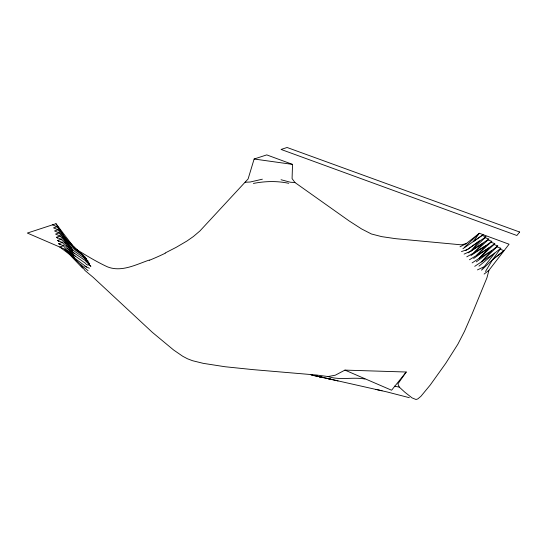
<?xml version="1.0" encoding="UTF-8"?>
<svg xmlns="http://www.w3.org/2000/svg" width="547" height="547" viewBox="0 0 547 547"><rect width="100%" height="100%" fill="white"/><g stroke="black" fill="none" stroke-linecap="round" stroke-linejoin="round"><path stroke-width="0.82" d="M165.215 252.967L176.223 247.312L186.971 241.001L193.385 236.53L199.874 231.012L248.106 178.944L254.129 159.013L266.751 154.89L292.529 164.394L292.077 178.575L294.963 182.534L349.177 220.961L361.635 228.967L371.42 233.986L381.751 236.646L395.754 238.69L461.285 244.83L466.215 243.627L479.336 233.261L509.072 244.222L488.915 270.314L484.109 274.074M488.915 270.314L486.946 277.787L472.341 313.328L464.492 331.345L457.846 344.234L445.737 363.331L430.257 384.992L420.91 396.308L417.805 398.907L416.014 399.508L412.062 397.895L404.691 392.083L399.276 387.098L397.915 383.864L406.236 372.015L344.952 370.107L335.325 375.187L328.097 376.548L316.474 375.023L252.987 369.622L225.07 366.743L203.265 363.352L192.647 360.74L187.539 358.805L182.684 356.241L173.597 349.984L152.36 332.35L93.222 277.377L85.011 270.519L80.607 264.474L64.45 249.063L27.35 233.056L55.972 223.709L72.744 245.692M485.469 271.49L492.697 259.517L500.833 248.27L497.011 246.854L481.374 261.904L474.734 266.348M500.833 248.27L494.803 253.063L481.531 270.184L492.697 259.517L503.91 250.629L500.067 249.206M406.236 372.015L391.577 390.223L344.952 370.107M497.011 246.854L497.791 245.938L493.989 244.53L479.097 258.382L472.116 262.895M493.989 244.53L494.775 243.627L491.001 242.232L476.546 255.422L469.456 259.763M491.001 242.232L491.794 241.343L488.04 239.955L473.805 252.905L466.776 256.844M488.04 239.955L488.84 239.08L485.107 237.699L470.967 251.039L464.109 254.095M485.107 237.699L485.921 236.837L482.208 235.47L462.919 248.728M482.208 235.47L483.022 234.622L473.176 241.733L479.336 233.261L464.266 247.456M478.981 266.143L494.803 253.063L481.374 261.904L491.691 250.56L497.791 245.938M492.697 259.517L503.151 251.579M494.775 243.627L473.62 258.505M476.321 261.856L491.691 250.56L479.097 258.382L488.895 247.962L476.546 255.422L486.009 245.562L491.794 241.343M488.84 239.08L468.191 252.878M465.572 250.649L485.921 236.837M470.919 255.558L486.009 245.562L473.805 252.905L482.987 243.258L470.967 251.039L479.466 240.81L467.788 249.411L461.456 251.579M460.013 246.806L466.215 243.627M477.435 269.903L483.61 266.963M149.256 260.051C136.066 264.557 121.448 272.474 107.431 266.833C96.06 261.582 85.38 254.95 74.734 248.365M82.556 268.139L64.45 249.063L73.346 256.987L63.336 245.733L59.76 247.039L86.624 267.093M59.972 244.741L58.679 243.723L62.242 242.444L75.377 256.57M58.837 241.542L57.62 240.461L61.155 239.21L74.077 253.316M57.75 238.321L56.573 237.248L60.088 236.017L72.772 250.54M71.691 248.317L59.042 232.878L55.541 234.075L60.088 236.017M68.108 243.353L58.003 229.774L54.522 230.95L59.042 232.878M66.597 239.716L56.984 226.718L53.517 227.867L58.003 229.774M262.362 179.197L250.17 182.021L245.111 182.24M253.405 183.43C265.042 181.146 277.103 180.831 288.748 183.3M294.963 182.534L290.334 182.219L281.035 179.737M364.958 379.016C352.74 376.774 340.07 380.555 328.097 376.548M254.129 159.013L292.529 164.394M394.325 386.189L399.276 387.098M311.824 375.139L321.294 377.061M311.011 374.941L322.662 377.389L316.139 376.008M317.547 376.295L330.436 379.153M324.022 377.71L318.935 376.582L387.167 391.967L409.354 397.696M375.933 389.389L382.066 390.777M331.728 379.481L326.696 378.298L338.046 380.951M52.533 224.831L56.984 226.718M56.573 237.248L61.155 239.21M57.62 240.461L62.242 242.444M58.679 243.723L63.336 245.733M84.86 266.259L89.421 268.242M86.023 264.133L88.19 265.295M66.98 248.324L84.86 260.222L90.884 266.341L88.587 264.201M66.399 245.617L83.534 257.507L89.558 263.757L85.523 260.078M69.387 252.741L67.096 250.314L85.735 263.51M64.587 242.212L82.187 255.073L88.163 261.357L84.778 258.259M82.064 254.444L83.335 255.415L77.551 250.512L63.944 236.523M64.19 240.078L80.758 252.994L86.665 259.141L82.87 255.757M83.117 255.62L85.038 257.165L81.496 253.89M80.607 264.474L88.067 270.697M67.096 250.314L72.3 254.731M62.878 237.159L80.313 252.796M72.765 254.471L73.975 255.627M71.11 254.567L74.556 258.205M73.79 246.923L75.883 249.377M55.972 223.709L65.086 237.692M165.262 253.227A2482.313 767.612 82 0 1 149.297 260.304M519.65 232.031L516.874 235.497L281.069 149.44L287.086 147.492L519.65 232.031"/></g></svg>
